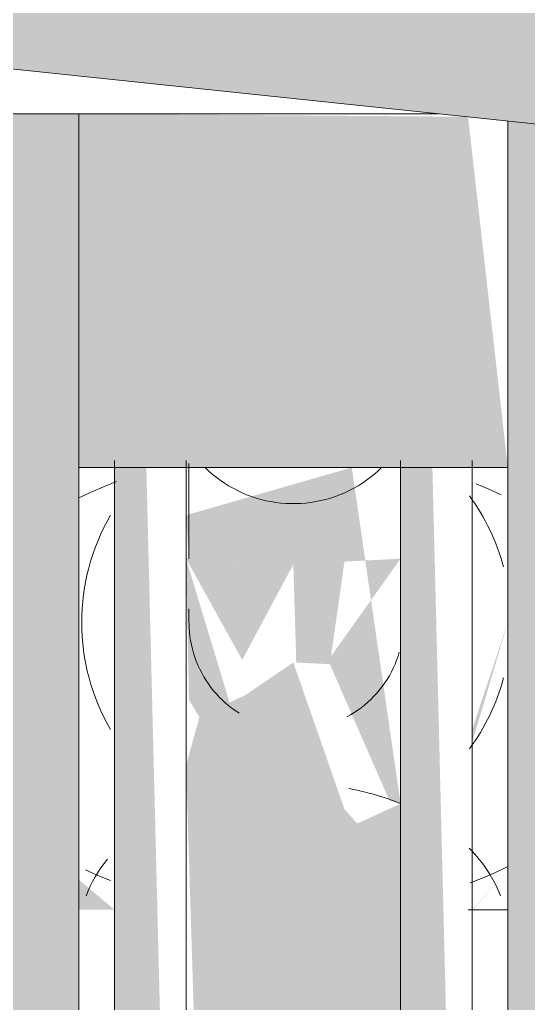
# Model space of a CAD drawing. Header units: inches. Extents: x -54868 to -186, y -265 to 853.
# Drawn here: x -16347.187 to -16346.298, y 281.459 to 283.179 of the extents above; entities that cross this region are included whole.
import ezdxf

# ---------------------------------------------------------------- set-up
doc = ezdxf.new("R2010")
doc.units = ezdxf.units.IN
doc.header["$MEASUREMENT"] = 0
doc.layers.add('Q-SPCQ', color=91, linetype='Continuous', lineweight=9)
doc.layers.add('S-BEAM', color=12, linetype='Continuous', lineweight=9)

# ---------------------------------------------------------------- blocks, each defined once
blk = doc.blocks.new('Family7 - Family7-772884-Section 1')
at = {"layer": 'S-BEAM'}
blk.add_hatch(color=256, dxfattribs=at).paths.add_polyline_path([(21747.0032, 280.6374), (22321.3774, 292.6526), (22322.768, 293.932), (21747.0554, 281.8888), (21175.7831, 341.723), (21177.5379, 340.2824), (21736.4623, 281.7415)], flags=0)
blk.add_line((21177.5379, 340.2824), (21747.0032, 280.6374), dxfattribs=at)
blk = doc.blocks.new('Basketball_Backstop-Performance_Sports_Systems-3103-Ceiling_Hung - 27_-0_ to 27_-11 7_8_-V114-Section 1')
at = {"layer": 'Q-SPCQ'}
for points in [[(21723.6778, 280.2291), (21723.6778, 283.0146), (21723.5528, 283.0146), (21723.5528, 280.2291)], [(21724.4278, 282.3959), (21724.3582, 283.0092), (21723.6778, 283.0146), (21723.6778, 282.3959), (21724.3582, 282.3959)], [(21724.4278, 280.2291), (21724.5528, 280.2291), (21724.5528, 282.9888), (21724.4278, 283.0019), (21724.4278, 282.7509)], [(21723.8653, 279.6117), (21723.7959, 282.3959), (21723.7403, 282.3959), (21723.7403, 279.6117)], [(21724.3653, 279.6117), (21724.2959, 282.3959), (21724.2403, 282.3959), (21724.2403, 279.6117), (21724.3582, 279.6117)], [(21724.2403, 281.6875), (21724.2403, 281.8081), (21724.1645, 281.7732)]]:
    blk.add_hatch(color=256, dxfattribs=at).paths.add_polyline_path(points, flags=0)
h = blk.add_hatch(color=256, dxfattribs=at)
h.paths.add_polyline_path([(21676.0579, 281.375), (21722.5579, 281.375), (21722.5579, 282.875), (21676.0579, 282.955), (21676.0579, 282.7509)], flags=0)
h.paths.add_polyline_path([(21727.3704, 281.375), (21739.9611, 281.375), (21724.5528, 282.955), (21724.5528, 282.875), (21725.5579, 282.875), (21725.5579, 281.375), (21727.2576, 281.375)], flags=0)
h.paths.add_polyline_path([(21724.2403, 282.2365), (21724.114, 282.0594), (21724.1422, 282.2313), (21724.155, 282.232)], flags=0)
h.paths.add_polyline_path([(21724.2403, 281.8081), (21724.155, 282.3959), (21723.8653, 282.3125), (21723.8704, 282.2363), (21724.0528, 282.2265), (21724.0579, 282.0548), (21724.1167, 282.0519), (21724.2206, 281.8138)], flags=0)
h.paths.add_polyline_path([(21723.9632, 281.8353), (21723.984, 281.8436), (21723.8653, 282.2365), (21723.8704, 281.9896), (21723.9609, 281.8392)], flags=0)
h.paths.add_polyline_path([(21724.3653, 281.9148), (21724.4278, 282.125), (21724.3653, 281.9375)], flags=0)
h = blk.add_hatch(color=256, dxfattribs=at)
h.paths.add_polyline_path([(21722.5579, 281.375), (21723.5528, 281.4255), (21723.5528, 282.875), (21722.5579, 282.875), (21722.5579, 282.7509)], flags=0)
h.paths.add_polyline_path([(21725.5579, 281.375), (21725.5579, 282.875), (21724.5528, 282.875), (21724.5826, 281.4427), (21724.9903, 281.375)], flags=0)
h.paths.add_polyline_path([(21724.3665, 281.6226), (21724.4278, 281.6915), (21724.3653, 281.6226)], flags=0)
h.paths.add_polyline_path([(21723.6778, 281.6226), (21723.7403, 281.6226), (21723.6778, 281.675)], flags=0)
h = blk.add_hatch(color=256, dxfattribs=at)
h.paths.add_polyline_path([(21724.0528, 282.2265), (21723.8653, 282.2365), (21723.9635, 282.0594)], flags=0)
h.paths.add_polyline_path([(21724.1167, 282.0519), (21724.1422, 282.2313), (21724.0528, 282.2265), (21724.114, 282.0594)], flags=0)
h.paths.add_polyline_path([(21723.9454, 279.9312), (21724.1167, 280.4), (21724.2403, 280.1897), (21724.2403, 281.6875), (21724.1422, 281.7984), (21724.0528, 282.055), (21723.9693, 281.9982), (21723.8886, 281.9594), (21723.8653, 281.875), (21723.9239, 280)], flags=0)
for p, q in [((21723.5528, 283.0146), (21723.6778, 283.0146)), ((21723.6778, 283.0146), (21723.6778, 280.2291)), ((21723.6778, 283.0146), (21724.3066, 283.0146)), ((21724.4278, 280.2291), (21724.4278, 283.0019)), ((21723.7403, 279.6117), (21723.7403, 282.4084)), ((21723.8653, 282.4084), (21723.8653, 279.6117)), ((21724.2403, 279.6117), (21724.2403, 282.4084)), ((21724.3653, 282.4084), (21724.3653, 279.6117)), ((21724.4278, 282.3959), (21723.6778, 282.3959)), ((21724.3582, 281.6226), (21724.4278, 281.6226))]:
    blk.add_line(p, q, dxfattribs=at)
at = {"layer": 'Q-SPCQ', "flags": 128}
for points in [[(21723.8704, 282.2363), (21723.8704, 282.2501), (21723.8704, 282.2646), (21723.8704, 282.2798), (21723.8704, 282.2956), (21723.8704, 282.3121), (21723.8704, 282.3291), (21723.8704, 282.3467), (21723.8704, 282.3649), (21723.8704, 282.3836), (21723.8704, 282.4028)], [(21723.8704, 282.3887), (21723.8704, 282.3699), (21723.8704, 282.3516), (21723.8704, 282.3338), (21723.8704, 282.3166), (21723.8704, 282.3), (21723.8704, 282.284), (21723.8704, 282.2686), (21723.8704, 282.254), (21723.8704, 282.24)], [(21723.8981, 282.3962), (21723.9045, 282.3902), (21723.9111, 282.3844), (21723.9179, 282.3788), (21723.925, 282.3736), (21723.9323, 282.3686), (21723.9397, 282.3639), (21723.9474, 282.3596), (21723.9552, 282.3555), (21723.9631, 282.3518), (21723.9712, 282.3483), (21723.9795, 282.3452), (21723.9878, 282.3425), (21723.9963, 282.34), (21724.0048, 282.3379), (21724.0135, 282.3362), (21724.0222, 282.3348), (21724.0309, 282.3338), (21724.0397, 282.3331), (21724.0485, 282.3327), (21724.0573, 282.3327), (21724.0661, 282.3331), (21724.0749, 282.3338), (21724.0836, 282.3348), (21724.0923, 282.3362), (21724.1009, 282.338), (21724.1095, 282.3401), (21724.1179, 282.3425), (21724.1263, 282.3453), (21724.1345, 282.3484), (21724.1426, 282.3518), (21724.1506, 282.3556), (21724.1584, 282.3596), (21724.166, 282.364), (21724.1735, 282.3687), (21724.1807, 282.3737), (21724.1878, 282.3789), (21724.1946, 282.3845), (21724.2013, 282.3903), (21724.2076, 282.3963)], [(21723.6781, 282.3428), (21723.6993, 282.3528), (21723.7211, 282.3623), (21723.7435, 282.3712)], [(21724.3725, 282.3672), (21724.3947, 282.358), (21724.4162, 282.3483)], [(21723.8704, 282.1486), (21723.8704, 282.1426), (21723.8704, 282.1375), (21723.8704, 282.1332), (21723.8704, 282.1298), (21723.8704, 282.1273), (21723.8704, 282.1257), (21723.8704, 282.125)], [(21723.8704, 282.125), (21723.8704, 282.1254), (21723.8704, 282.1268), (21723.8704, 282.129), (21723.8704, 282.1322), (21723.8704, 282.1362), (21723.8704, 282.1411), (21723.8704, 282.1469)], [(21723.9583, 281.9661), (21723.9521, 281.9702), (21723.946, 281.9746), (21723.94, 281.9792), (21723.9343, 281.984), (21723.9288, 281.9891), (21723.9234, 281.9944), (21723.9183, 281.9999), (21723.9134, 282.0055), (21723.9088, 282.0114), (21723.9043, 282.0175), (21723.9002, 282.0237), (21723.8962, 282.0301), (21723.8926, 282.0366), (21723.8892, 282.0433), (21723.886, 282.0501), (21723.8832, 282.0571), (21723.8806, 282.0641), (21723.8783, 282.0712), (21723.8763, 282.0785), (21723.8746, 282.0858), (21723.8732, 282.0931), (21723.872, 282.1005), (21723.8712, 282.108), (21723.8707, 282.1155), (21723.8705, 282.123), (21723.8704, 282.125)], [(21724.2381, 282.0732), (21724.2359, 282.066), (21724.2334, 282.0589), (21724.2306, 282.052), (21724.2276, 282.0451), (21724.2243, 282.0384), (21724.2207, 282.0318), (21724.2168, 282.0254), (21724.2127, 282.0191), (21724.2083, 282.013), (21724.2037, 282.0071), (21724.1989, 282.0014), (21724.1938, 281.9958), (21724.1886, 281.9905), (21724.1831, 281.9854), (21724.1774, 281.9805), (21724.1715, 281.9758), (21724.1655, 281.9714), (21724.1592, 281.9672), (21724.1529, 281.9633), (21724.1463, 281.9596)], [(21724.4275, 281.698), (21724.4064, 281.6879), (21724.3846, 281.6785), (21724.3621, 281.6696)], [(21723.7331, 281.6736), (21723.7109, 281.6827), (21723.6894, 281.6925)]]:
    blk.add_lwpolyline(points, dxfattribs=at)
at = {"layer": 'Q-SPCQ'}
for start, end in [(15, 36.1722), (150, 180), (180, 210), (323.8278, 345)]:
    blk.add_arc((21724.0579, 282.125), 0.375, start, end, dxfattribs=at)
for start_param, end_param in [(1.047198, 1.308997), (0.261799, 0.608782), (2.617994, 2.879793)]:
    blk.add_ellipse((21724.0528, 281.5784), major_axis=(0.375, 0), ratio=0.707107, start_param=start_param, end_param=end_param, dxfattribs=at)

msp = doc.modelspace()

# ---------------------------------------------------------------- block references
at = {"layer": 'Q-SPCQ'}
msp.add_blockref('Basketball_Backstop-Performance_Sports_Systems-3103-Ceiling_Hung - 27_-0_ to 27_-11 7_8_-V114-Section 1', (-38070.76169, 0), dxfattribs=at)
at = {"layer": 'S-BEAM'}
msp.add_blockref('Family7 - Family7-772884-Section 1', (-38070.76169, 0), dxfattribs=at)

doc.saveas('drawing.dxf')
